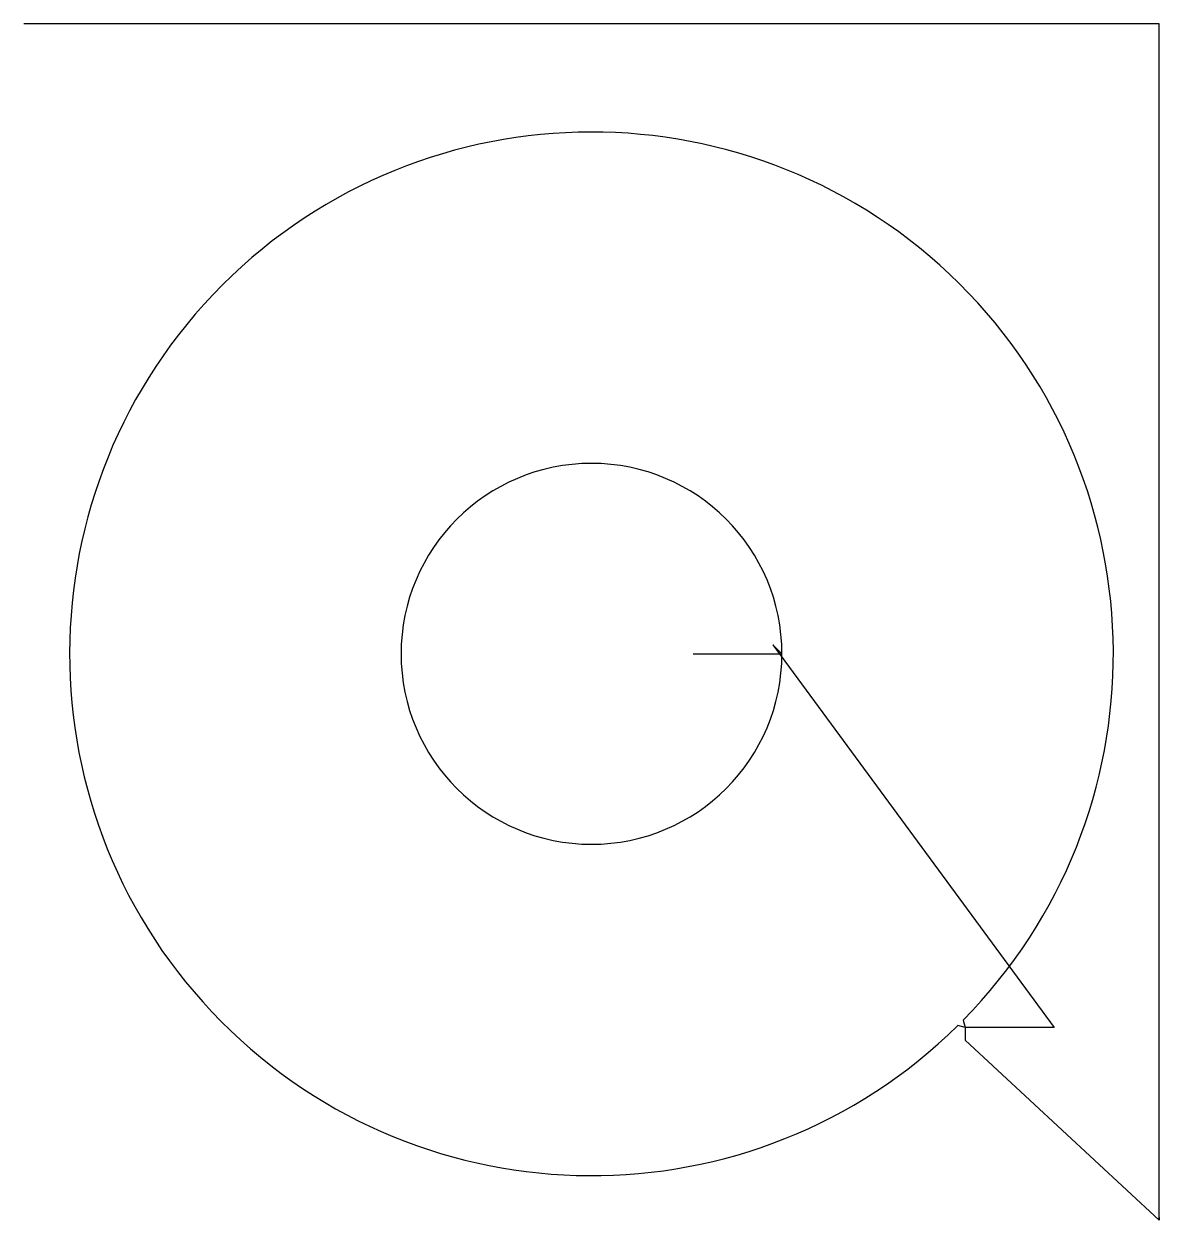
# Model space of a CAD drawing. Header units: metres. Extents: x 0 to 447, y 0 to 471.
import ezdxf

# ---------------------------------------------------------------- set-up
doc = ezdxf.new("R2010")
doc.units = ezdxf.units.M

msp = doc.modelspace()

# ---------------------------------------------------------------- linework, layer by layer
at = {"layer": 'TOOL_0'}
for p, q in [((1, 471.088), (0, 471.088)), ((446.992, 471.088), (1, 471.088)), ((446.992, 1), (446.992, 471.088)), ((298.5, 223.003), (294.964, 226.539)), ((294.964, 226.539), (405.644, 75.857)), ((263.5, 223.003), (298.5, 223.003)), ((370.644, 75.857), (367.745, 76.635)), ((369.865, 78.755), (370.644, 75.857)), ((405.644, 75.857), (370.644, 75.857)), ((370.644, 75.857), (370.644, 70.857)), ((370.644, 70.857), (446.992, 0)), ((446.992, 0), (446.992, 1)), ((446.992, 1), (446.992, 0)), ((446.992, 0), (446.992, 1))]:
    msp.add_line(p, q, dxfattribs=at)
for radius, start, end in [(205.5, 315.41737, 134.9998), (205.5, 134.9998, 314.58145), (75, 0, 180), (75, 180, 0)]:
    msp.add_arc((223.5, 223.003), radius, start, end, dxfattribs=at)

doc.saveas('drawing.dxf')
